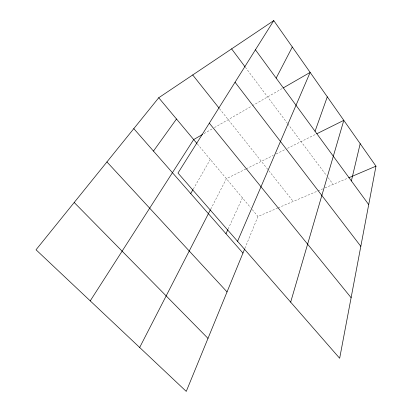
<?xml version="1.0" encoding="UTF-8"?>
<svg xmlns="http://www.w3.org/2000/svg" width="412" height="412" viewBox="0 0 412 412"><rect width="100%" height="100%" fill="white"/><g stroke="black" fill="none" stroke-linecap="round" stroke-linejoin="round"><path stroke-width="0.31" stroke-dasharray="2.06 1.54" d="M244.893 248.364L257.969 216.46L277.523 208.127M228.104 229.113L242.436 197.878M210.723 209.183L226.389 178.69L245.696 169.095M193.254 189.154L210.3 159.444M204.007 133.606L212.19 128.889M214.4 127.612L251.768 106.064M252.314 105.75L282.313 88.451M246.252 168.817L273.305 155.381M276.153 153.964L285.233 149.453M287.499 148.33L316.262 134.039M278.105 207.875L322.648 188.892M324.986 187.893L348.238 177.984M197.327 143.927L250.609 207.658M252.247 209.615L257.969 216.46M219.503 108.67L268.464 170.274M268.861 170.769L293.231 201.432M245.361 67.233L287.318 123.224M287.7 123.734L326.634 175.687M328.168 177.737L333.169 184.406"/><path stroke-width="0.62" d="M375.971 166.16L339.663 358.28L177.984 173.04L273.769 20.6L375.971 166.16L348.815 177.737M351.374 180.914L360.191 143.685M290.666 302.14L343.809 120.35L316.823 133.756M315.056 131.279L327.293 96.83M244.651 248.951L186.26 391.4L36.029 249.78L158.728 97.757L273.769 20.6M237.559 241.298L310.143 72.404L283.404 87.823M225.977 233.738L227.836 229.69M139.668 347.481L210.429 209.744M276.164 78.126L292.314 47.014M190.73 193.558L192.94 189.705M90.233 300.878L193.676 139.56L202.374 134.544M153.465 151.075L176.496 119.011M74.201 202.488L207.993 338.381M106.935 161.926L227.038 291.912M133.792 128.652L242.956 253.086M158.728 97.757L196.921 143.443M209.317 123.167L351.112 297.711M192.713 74.963L219.107 108.171M235.056 82.209L360.819 246.345M231.606 48.879L244.975 66.723M255.425 49.79L368.704 204.599"/></g></svg>
